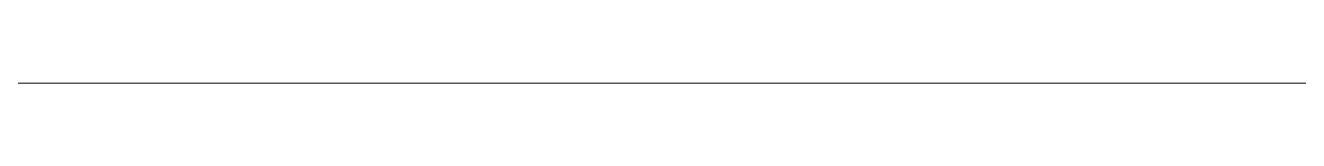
# Model space of a CAD drawing. Header units: metres. Extents: x -18745 to 220762, y -1579758 to -1356048.
# Drawn here: x 170973.86939 to 170973.90436, y -1430369.35549 to -1430369.35549 of the extents above; entities that cross this region are included whole.
import ezdxf

# ---------------------------------------------------------------- set-up
doc = ezdxf.new("R2010")
doc.units = ezdxf.units.M
doc.layers.get('0').update_dxf_attribs({"lineweight": 0})
doc.layers.add('A-100 - Copy$0$Medical Equipment and Furniture', color=8, linetype='Continuous', lineweight=0)
doc.layers.add('A-100 - Copy$0$Medical Equipment and Furniture1', color=8, linetype='Continuous', lineweight=5)

# ---------------------------------------------------------------- blocks, each defined once
blk = doc.blocks.new('A-100 - Copy$0$GF21008-P')
at = {"layer": 'A-100 - Copy$0$Medical Equipment and Furniture1'}
for p, q in [((-0.770878612, 0), (0.790621645, 0)), ((0.721657538, 0), (0.721657538, 0)), ((0.721657538, 0), (0.721657538, 0)), ((0.721657538, 0), (0.721657538, 0)), ((0.721657538, 0), (0.721657538, 0)), ((0.721657538, 0), (0.721657538, 0)), ((0.721657538, 0), (0.721657538, 0)), ((0.721657538, 0), (0.721657538, 0)), ((0.721657538, 0), (0.721657538, 0)), ((0.721657538, 0), (0.721657538, 0)), ((0.721657538, 0), (0.721657538, 0)), ((0.721657538, 0), (0.721657538, 0)), ((0.721657538, 0), (0.721657538, 0)), ((0.721657538, 0), (0.721657538, 0)), ((0.721657538, 0), (0.721657538, 0)), ((0.721657538, 0), (0.721657538, 0)), ((0.721657538, 0), (0.721657538, 0)), ((0.721657538, 0), (0.721657538, 0)), ((0.721657538, 0), (0.721657538, 0)), ((0.721657538, 0), (0.721657538, 0)), ((0.721657538, 0), (0.721657538, 0)), ((0.721657538, 0), (0.721657538, 0)), ((0.721657538, 0), (0.721657538, 0)), ((0.721657538, 0), (0.721657538, 0)), ((0.721657538, 0), (0.721657538, 0)), ((0.721657538, 0), (0.721657538, 0)), ((0.721657538, 0), (0.721657538, 0)), ((0.721657538, 0), (0.721657538, 0)), ((0.721657538, 0), (0.721657538, 0)), ((0.721657538, 0), (0.721657538, 0)), ((0.721657538, 0), (0.721657538, 0)), ((0.721657538, 0), (0.721657538, 0)), ((0.721657538, 0), (0.721657538, 0)), ((0.721657538, 0), (0.721657538, 0)), ((0.721657538, 0), (0.721657538, 0)), ((0.721657538, 0), (0.721657538, 0)), ((0.721657538, 0), (0.721657538, 0)), ((0.721657538, 0), (0.721657538, 0)), ((0.721657538, 0), (0.721657538, 0)), ((0.721657538, 0), (0.721657538, 0)), ((0.721657538, 0), (0.721657538, 0)), ((0.721657538, 0), (0.721657538, 0)), ((0.721657538, 0), (0.721657538, 0)), ((0.721657538, 0), (0.721657538, 0)), ((0.721657538, 0), (0.721657538, 0)), ((0.721657538, 0), (0.721657538, 0)), ((0.721657538, 0), (0.721657538, 0)), ((0.721657538, 0), (0.721657538, 0)), ((0.721657538, 0), (0.721657538, 0)), ((0.721657538, 0), (0.721657538, 0)), ((0.721657538, 0), (0.721657538, 0)), ((0.721657538, 0), (0.721657538, 0)), ((0.721657538, 0), (0.721657538, 0)), ((0.721657538, 0), (0.721657538, 0)), ((0.721657538, 0), (0.721657538, 0)), ((0.721657538, 0), (0.721657538, 0)), ((0.721657538, 0), (0.721657538, 0)), ((0.721657538, 0), (0.721657538, 0)), ((0.721657538, 0), (0.721657538, 0)), ((0.721657538, 0), (0.721657538, 0)), ((0.721657538, 0), (0.721657538, 0)), ((0.721657538, 0), (0.721657538, 0)), ((0.721657538, 0), (0.721657538, 0)), ((0.721657538, 0), (0.721657538, 0)), ((0.721657538, 0), (0.721657538, 0)), ((0.721657538, 0), (0.721657538, 0)), ((0.721657538, 0), (0.721657538, 0)), ((0.721657538, 0), (0.721657538, 0)), ((0.721657538, 0), (0.721657538, 0)), ((0.721657538, 0), (0.721657538, 0)), ((0.721657538, 0), (0.721657538, 0)), ((0.721657538, 0), (0.721657538, 0)), ((0.721657538, 0), (0.721657538, 0)), ((0.721657538, 0), (0.721657538, 0)), ((0.721657538, 0), (0.721657538, 0)), ((0.721657538, 0), (0.721657538, 0)), ((0.721657538, 0), (0.721657538, 0)), ((0.721657538, 0), (0.721657538, 0)), ((0.721657538, 0), (0.721657538, 0)), ((0.721657538, 0), (0.721657538, 0)), ((0.721657538, 0), (0.721657538, 0)), ((0.721657538, 0), (0.721657538, 0)), ((0.721657538, 0), (0.721657538, 0)), ((0.721657538, 0), (0.721657538, 0)), ((0.721657538, 0), (0.721657538, 0)), ((0.721657538, 0), (0.721657538, 0)), ((0.721657538, 0), (0.721657538, 0)), ((0.721657538, 0), (0.721657538, 0)), ((0.721657538, 0), (0.721657538, 0)), ((0.721657538, 0), (0.721657538, 0)), ((0.721657538, 0), (0.721657538, 0)), ((0.721657538, 0), (0.721657538, 0)), ((0.721657538, 0), (0.721657538, 0)), ((0.721657538, 0), (0.721657538, 0)), ((0.721657538, 0), (0.721657538, 0)), ((0.721657538, 0), (0.721657538, 0)), ((0.721657538, 0), (0.721657538, 0)), ((0.721657538, 0), (0.721657538, 0)), ((0.721657538, 0), (0.721657538, 0)), ((0.721657538, 0), (0.721657538, 0)), ((0.721657538, 0), (0.721657538, 0)), ((0.721657538, 0), (0.721657538, 0)), ((0.721657538, 0), (0.721657538, 0)), ((0.721657538, 0), (0.721657538, 0)), ((0.721657538, 0), (0.721657538, 0)), ((0.721657538, 0), (0.721657538, 0)), ((0.721657538, 0), (0.721657538, 0)), ((0.721657538, 0), (0.721657538, 0)), ((0.721657538, 0), (0.721657538, 0)), ((0.721657538, 0), (0.721657538, 0)), ((0.721657538, 0), (0.721657538, 0)), ((0.721657538, 0), (0.721657538, 0)), ((0.721657538, 0), (0.721657538, 0)), ((0.721657538, 0), (0.721657538, 0)), ((0.721657538, 0), (0.721657538, 0)), ((0.721657538, 0), (0.721657538, 0)), ((0.721657538, 0), (0.721657538, 0)), ((0.721657538, 0), (0.721657538, 0)), ((0.721657538, 0), (0.721657538, 0)), ((0.721657538, 0), (0.721657538, 0)), ((0.721657538, 0), (0.721657538, 0)), ((0.721657538, 0), (0.721657538, 0)), ((0.721657538, 0), (0.721657538, 0)), ((0.721657538, 0), (0.721657538, 0)), ((0.721657538, 0), (0.721657538, 0)), ((0.721657538, 0), (0.721657538, 0)), ((0.721657538, 0), (0.721657538, 0)), ((0.721657538, 0), (0.721657538, 0)), ((0.721657538, 0), (0.721657538, 0)), ((0.721657538, 0), (0.721657538, 0)), ((0.721657538, 0), (0.721657538, 0)), ((0.721657538, 0), (0.721657538, 0)), ((0.721657538, 0), (0.721657538, 0)), ((0.721657538, 0), (0.721657538, 0)), ((0.721657538, 0), (0.721657538, 0)), ((0.721657538, 0), (0.721657538, 0)), ((0.721657538, 0), (0.721657538, 0)), ((0.721657538, 0), (0.721657538, 0)), ((0.721657538, 0), (0.721657538, 0)), ((0.721657538, 0), (0.721657538, 0)), ((0.721657538, 0), (0.721657538, 0)), ((0.721657538, 0), (0.721657538, 0)), ((0.721657538, 0), (0.721657538, 0)), ((0.721657538, 0), (0.721657538, 0)), ((0.721657538, 0), (0.721657538, 0)), ((0.721657538, 0), (0.721657538, 0)), ((0.721657538, 0), (0.721657538, 0)), ((0.721657538, 0), (0.721657538, 0)), ((0.721657538, 0), (0.721657538, 0)), ((0.721657538, 0), (0.721657538, 0)), ((0.721657538, 0), (0.721657538, 0)), ((0.721657538, 0), (0.721657538, 0)), ((0.721657538, 0), (0.721657538, 0)), ((0.721657538, 0), (0.721657538, 0)), ((0.721657538, 0), (0.721657538, 0)), ((0.721657538, 0), (0.721657538, 0)), ((0.721657538, 0), (0.721657538, 0)), ((0.721657538, 0), (0.721657538, 0)), ((0.721657538, 0), (0.721657538, 0)), ((0.721657538, 0), (0.721657538, 0)), ((0.721657538, 0), (0.721657538, 0)), ((0.721657538, 0), (0.721657538, 0)), ((0.721657538, 0), (0.721657538, 0)), ((0.721657538, 0), (0.721657538, 0)), ((0.721657538, 0), (0.721657538, 0)), ((0.721657538, 0), (0.721657538, 0)), ((0.721657538, 0), (0.721657538, 0)), ((0.721657538, 0), (0.721657538, 0)), ((0.721657538, 0), (0.721657538, 0)), ((0.721657538, 0), (0.721657538, 0)), ((0.721657538, 0), (0.721657538, 0)), ((0.721657538, 0), (0.721657538, 0)), ((0.721657538, 0), (0.721657538, 0)), ((0.721657538, 0), (0.721657538, 0)), ((0.721657538, 0), (0.721657538, 0)), ((0.721657538, 0), (0.721657538, 0)), ((0.721657538, 0), (0.721657538, 0)), ((0.721657538, 0), (0.721657538, 0)), ((0.721657538, 0), (0.721657538, 0)), ((0.721657538, 0), (0.721657538, 0)), ((0.721657538, 0), (0.721657538, 0)), ((0.721657538, 0), (0.721657538, 0)), ((0.721657538, 0), (0.721657538, 0)), ((0.721657538, 0), (0.721657538, 0)), ((0.721657538, 0), (0.721657538, 0)), ((0.721657538, 0), (0.721657538, 0)), ((0.721657538, 0), (0.721657538, 0)), ((0.721657538, 0), (0.721657538, 0)), ((0.721657538, 0), (0.721657538, 0)), ((0.721657538, 0), (0.721657538, 0)), ((0.721657538, 0), (0.721657538, 0)), ((0.721657538, 0), (0.721657538, 0)), ((0.721657538, 0), (0.721657538, 0)), ((0.721657538, 0), (0.721657538, 0)), ((0.721657538, 0), (0.721657538, 0)), ((0.721657538, 0), (0.721657538, 0)), ((0.721657538, 0), (0.721657538, 0)), ((0.721657538, 0), (0.721657538, 0)), ((0.721657538, 0), (0.721657538, 0)), ((0.721657538, 0), (0.721657538, 0)), ((0.721657538, 0), (0.721657538, 0)), ((0.721657538, 0), (0.721657538, 0)), ((0.721657538, 0), (0.721657538, 0)), ((0.721657538, 0), (0.721657538, 0)), ((0.721657538, 0), (0.721657538, 0)), ((0.721657538, 0), (0.721657538, 0)), ((0.721657538, 0), (0.721657538, 0)), ((0.721657538, 0), (0.721657538, 0)), ((0.721657538, 0), (0.721657538, 0)), ((0.721657538, 0), (0.721657538, 0)), ((0.721657538, 0), (0.721657538, 0)), ((0.721657538, 0), (0.721657538, 0)), ((0.721657538, 0), (0.721657538, 0)), ((0.721657538, 0), (0.721657538, 0)), ((0.721657538, 0), (0.721657538, 0)), ((0.721657538, 0), (0.721657538, 0)), ((0.721657538, 0), (0.721657538, 0)), ((0.721657538, 0), (0.721657538, 0)), ((0.721657538, 0), (0.721657538, 0)), ((0.721657538, 0), (0.721657538, 0)), ((0.721657538, 0), (0.721657538, 0)), ((0.721657538, 0), (0.721657538, 0)), ((0.721657538, 0), (0.721657538, 0)), ((0.721657538, 0), (0.721657538, 0)), ((0.721657538, 0), (0.721657538, 0)), ((0.721657538, 0), (0.721657538, 0)), ((0.721657538, 0), (0.721657538, 0)), ((0.721657538, 0), (0.721657538, 0)), ((0.721657538, 0), (0.721657538, 0)), ((0.721657538, 0), (0.721657538, 0)), ((0.721657538, 0), (0.721657538, 0)), ((0.721657538, 0), (0.721657538, 0)), ((0.721657538, 0), (0.721657538, 0)), ((0.721657538, 0), (0.721657538, 0)), ((0.721657538, 0), (0.721657538, 0)), ((0.721657538, 0), (0.721657538, 0)), ((0.721657538, 0), (0.721657538, 0)), ((0.721657538, 0), (0.721657538, 0)), ((0.721657538, 0), (0.721657538, 0)), ((0.721657538, 0), (0.721657538, 0)), ((0.721657538, 0), (0.721657538, 0)), ((0.721657538, 0), (0.721657538, 0)), ((0.721657538, 0), (0.721657538, 0)), ((0.721657538, 0), (0.721657538, 0)), ((0.721657538, 0), (0.721657538, 0)), ((0.721657538, 0), (0.721657538, 0)), ((0.721657538, 0), (0.721657538, 0)), ((0.721657538, 0), (0.721657538, 0)), ((0.721657538, 0), (0.721657538, 0)), ((0.721657538, 0), (0.721657538, 0)), ((0.721657538, 0), (0.721657538, 0)), ((0.721657538, 0), (0.721657538, 0)), ((0.721657538, 0), (0.721657538, 0)), ((0.721657538, 0), (0.721657538, 0)), ((0.721657538, 0), (0.721657538, 0)), ((0.721657538, 0), (0.721657538, 0)), ((0.721657538, 0), (0.721657538, 0)), ((0.721657538, 0), (0.721657538, 0)), ((0.721657538, 0), (0.721657538, 0)), ((0.721657538, 0), (0.721657538, 0)), ((0.721657538, 0), (0.721657538, 0)), ((0.721657538, 0), (0.721657538, 0)), ((0.721657538, 0), (0.721657538, 0)), ((0.721657538, 0), (0.721657538, 0)), ((0.721657538, 0), (0.721657538, 0)), ((0.721657538, 0), (0.721657538, 0)), ((0.721657538, 0), (0.721657538, 0)), ((0.721657538, 0), (0.721657538, 0)), ((0.721657538, 0), (0.721657538, 0)), ((0.721657538, 0), (0.721657538, 0)), ((0.721657538, 0), (0.721657538, 0)), ((0.721657538, 0), (0.721657538, 0)), ((0.721657538, 0), (0.721657538, 0)), ((0.721657538, 0), (0.721657538, 0)), ((0.721657538, 0), (0.721657538, 0)), ((0.721657538, 0), (0.721657538, 0)), ((0.721657538, 0), (0.721657538, 0)), ((0.721657538, 0), (0.721657538, 0)), ((0.721657538, 0), (0.721657538, 0)), ((0.721657538, 0), (0.721657538, 0)), ((0.721657538, 0), (0.721657538, 0)), ((0.721657538, 0), (0.721657538, 0)), ((0.721657538, 0), (0.721657538, 0)), ((0.721657538, 0), (0.721657538, 0)), ((0.721657538, 0), (0.721657538, 0)), ((0.721657538, 0), (0.721657538, 0)), ((0.721657538, 0), (0.721657538, 0)), ((0.721657538, 0), (0.721657538, 0)), ((0.721657538, 0), (0.721657538, 0)), ((0.721657538, 0), (0.721657538, 0)), ((0.721657538, 0), (0.721657538, 0)), ((0.721657538, 0), (0.721657538, 0)), ((0.721657538, 0), (0.721657538, 0)), ((0.721657538, 0), (0.721657538, 0)), ((0.721657538, 0), (0.721657538, 0)), ((0.721657538, 0), (0.721657538, 0)), ((0.721657538, 0), (0.721657538, 0)), ((0.721657538, 0), (0.721657538, 0)), ((0.721657538, 0), (0.721657538, 0)), ((0.721657538, 0), (0.721657538, 0)), ((0.721657538, 0), (0.721657538, 0)), ((0.721657538, 0), (0.721657538, 0)), ((0.721657538, 0), (0.721657538, 0)), ((0.721657538, 0), (0.721657538, 0)), ((0.721657538, 0), (0.721657538, 0)), ((0.721657538, 0), (0.721657538, 0)), ((0.721657538, 0), (0.721657538, 0)), ((0.721657538, 0), (0.721657538, 0)), ((0.721657538, 0), (0.721657538, 0)), ((0.721657538, 0), (0.721657538, 0)), ((0.721657538, 0), (0.721657538, 0)), ((0.721657538, 0), (0.721657538, 0)), ((0.721657538, 0), (0.721657538, 0)), ((0.721657538, 0), (0.721657538, 0)), ((0.721657538, 0), (0.721657538, 0)), ((0.721657538, 0), (0.721657538, 0)), ((0.721657538, 0), (0.721657538, 0)), ((0.721657538, 0), (0.721657538, 0)), ((0.721657538, 0), (0.721657538, 0)), ((0.721657538, 0), (0.721657538, 0)), ((0.721657538, 0), (0.721657538, 0)), ((0.721657538, 0), (0.721657538, 0)), ((0.721657538, 0), (0.721657538, 0)), ((0.721657538, 0), (0.721657538, 0)), ((0.721657538, 0), (0.721657538, 0)), ((0.721657538, 0), (0.721657538, 0)), ((0.721657538, 0), (0.721657538, 0)), ((0.721657538, 0), (0.721657538, 0)), ((0.721657538, 0), (0.721657538, 0)), ((0.721657538, 0), (0.721657538, 0)), ((0.721657538, 0), (0.721657538, 0)), ((0.721657538, 0), (0.721657538, 0)), ((0.721657538, 0), (0.721657538, 0)), ((0.721657538, 0), (0.721657538, 0)), ((0.721657538, 0), (0.721657538, 0)), ((0.721657538, 0), (0.721657538, 0)), ((0.721657538, 0), (0.721657538, 0)), ((0.721657538, 0), (0.721657538, 0)), ((0.721657538, 0), (0.721657538, 0)), ((0.721657538, 0), (0.721657538, 0)), ((0.721657538, 0), (0.721657538, 0)), ((0.721657538, 0), (0.721657538, 0)), ((0.721657538, 0), (0.721657538, 0)), ((0.721657538, 0), (0.721657538, 0)), ((0.721657538, 0), (0.721657538, 0)), ((0.721657538, 0), (0.721657538, 0)), ((0.721657538, 0), (0.721657538, 0)), ((0.721657538, 0), (0.721657538, 0)), ((0.721657538, 0), (0.721657538, 0)), ((0.721657538, 0), (0.721657538, 0)), ((0.721657538, 0), (0.721657538, 0)), ((0.721657538, 0), (0.721657538, 0)), ((0.721657538, 0), (0.721657538, 0)), ((0.721657538, 0), (0.721657538, 0)), ((0.721657538, 0), (0.721657538, 0)), ((0.721657538, 0), (0.721657538, 0)), ((0.721657538, 0), (0.721657538, 0)), ((0.721657538, 0), (0.721657538, 0)), ((0.721657538, 0), (0.721657538, 0)), ((0.721657538, 0), (0.721657538, 0)), ((0.721657538, 0), (0.721657538, 0)), ((0.721657538, 0), (0.721657538, 0)), ((0.721657538, 0), (0.721657538, 0)), ((0.721657538, 0), (0.721657538, 0)), ((0.721657538, 0), (0.721657538, 0)), ((0.721657538, 0), (0.721657538, 0)), ((0.721657538, 0), (0.721657538, 0)), ((0.721657538, 0), (0.721657538, 0)), ((0.721657538, 0), (0.721657538, 0)), ((0.721657538, 0), (0.721657538, 0)), ((0.721657538, 0), (0.721657538, 0)), ((0.721657538, 0), (0.721657538, 0)), ((0.721657538, 0), (0.721657538, 0)), ((0.721657538, 0), (0.721657538, 0)), ((0.721657538, 0), (0.721657538, 0)), ((0.721657538, 0), (0.721657538, 0)), ((0.721657538, 0), (0.721657538, 0)), ((0.721657538, 0), (0.721657538, 0)), ((0.721657538, 0), (0.721657538, 0)), ((0.721657538, 0), (0.721657538, 0)), ((0.721657538, 0), (0.721657538, 0)), ((0.721657538, 0), (0.721657538, 0)), ((0.721657538, 0), (0.721657538, 0)), ((0.721657538, 0), (0.721657538, 0)), ((0.721657538, 0), (0.721657538, 0)), ((0.721657538, 0), (0.721657538, 0)), ((0.721657538, 0), (0.721657538, 0)), ((0.721657538, 0), (0.721657538, 0)), ((0.721657538, 0), (0.721657538, 0)), ((0.721657538, 0), (0.721657538, 0)), ((0.721657538, 0), (0.721657538, 0)), ((0.721657538, 0), (0.721657538, 0)), ((0.721657538, 0), (0.721657538, 0)), ((0.721657538, 0), (0.721657538, 0)), ((0.721657538, 0), (0.721657538, 0)), ((0.721657538, 0), (0.721657538, 0)), ((0.721657538, 0), (0.721657538, 0)), ((0.721657538, 0), (0.721657538, 0)), ((0.721657538, 0), (0.721657538, 0)), ((0.721657538, 0), (0.721657538, 0)), ((0.721657538, 0), (0.721657538, 0)), ((0.721657538, 0), (0.721657538, 0)), ((0.721657538, 0), (0.721657538, 0)), ((0.721657538, 0), (0.721657538, 0)), ((0.721657538, 0), (0.721657538, 0)), ((0.721657538, 0), (0.721657538, 0)), ((0.721657538, 0), (0.721657538, 0)), ((0.721657538, 0), (0.721657538, 0)), ((0.721657538, 0), (0.721657538, 0)), ((0.721657538, 0), (0.721657538, 0)), ((0.721657538, 0), (0.721657538, 0)), ((0.721657538, 0), (0.721657538, 0)), ((0.721657538, 0), (0.721657538, 0)), ((0.721657538, 0), (0.721657538, 0)), ((0.721657538, 0), (0.721657538, 0)), ((0.721657538, 0), (0.721657538, 0)), ((0.721657538, 0), (0.721657538, 0)), ((0.721657538, 0), (0.721657538, 0)), ((0.721657538, 0), (0.721657538, 0)), ((0.721657538, 0), (0.721657538, 0)), ((0.721657538, 0), (0.721657538, 0)), ((0.721657538, 0), (0.721657538, 0)), ((0.721657538, 0), (0.721657538, 0)), ((0.721657538, 0), (0.721657538, 0)), ((0.721657538, 0), (0.721657538, 0)), ((0.721657538, 0), (0.721657538, 0)), ((0.721657538, 0), (0.721657538, 0)), ((0.721657538, 0), (0.721657538, 0)), ((0.721657538, 0), (0.721657538, 0)), ((0.721657538, 0), (0.721657538, 0)), ((0.721657538, 0), (0.721657538, 0)), ((0.721657538, 0), (0.721657538, 0)), ((0.721657538, 0), (0.721657538, 0)), ((0.721657538, 0), (0.721657538, 0)), ((0.721657538, 0), (0.721657538, 0)), ((0.721657538, 0), (0.721657538, 0)), ((0.721657538, 0), (0.721657538, 0)), ((0.721657538, 0), (0.721657538, 0)), ((0.721657538, 0), (0.721657538, 0)), ((0.721657538, 0), (0.721657538, 0)), ((0.721657538, 0), (0.721657538, 0)), ((0.721657538, 0), (0.721657538, 0)), ((0.721657538, 0), (0.721657538, 0)), ((0.721657538, 0), (0.721657538, 0)), ((0.721657538, 0), (0.721657538, 0)), ((0.721657538, 0), (0.721657538, 0)), ((0.721657538, 0), (0.721657538, 0)), ((0.721657538, 0), (0.721657538, 0)), ((0.721657538, 0), (0.721657538, 0)), ((0.721657538, 0), (0.721657538, 0)), ((0.721657538, 0), (0.721657538, 0)), ((0.721657538, 0), (0.721657538, 0)), ((0.721657538, 0), (0.721657538, 0)), ((0.721657538, 0), (0.721657538, 0)), ((0.721657538, 0), (0.721657538, 0)), ((0.721657538, 0), (0.721657538, 0)), ((0.721657538, 0), (0.721657538, 0)), ((0.721657538, 0), (0.721657538, 0)), ((0.721657538, 0), (0.721657538, 0)), ((0.721657538, 0), (0.721657538, 0)), ((0.721657538, 0), (0.721657538, 0)), ((0.721657538, 0), (0.721657538, 0)), ((0.721657538, 0), (0.721657538, 0)), ((0.721657538, 0), (0.721657538, 0)), ((0.721657538, 0), (0.721657538, 0)), ((0.721657538, 0), (0.721657538, 0)), ((0.721657538, 0), (0.721657538, 0)), ((0.721657538, 0), (0.721657538, 0)), ((0.721657538, 0), (0.721657538, 0)), ((0.721657538, 0), (0.721657538, 0)), ((0.721657538, 0), (0.721657538, 0)), ((0.721657538, 0), (0.721657538, 0)), ((0.721657538, 0), (0.721657538, 0)), ((0.721657538, 0), (0.721657538, 0)), ((0.721657538, 0), (0.721657538, 0)), ((0.721657538, 0), (0.721657538, 0)), ((0.721657538, 0), (0.721657538, 0)), ((0.721657538, 0), (0.721657538, 0)), ((0.721657538, 0), (0.721657538, 0)), ((0.721657538, 0), (0.721657538, 0)), ((0.721657538, 0), (0.721657538, 0)), ((0.721657538, 0), (0.721657538, 0)), ((0.721657538, 0), (0.721657538, 0)), ((0.721657538, 0), (0.721657538, 0)), ((0.721657538, 0), (0.721657538, 0)), ((0.721657538, 0), (0.721657538, 0)), ((0.721657538, 0), (0.721657538, 0)), ((0.721657538, 0), (0.721657538, 0)), ((0.721657538, 0), (0.721657538, 0)), ((0.721657538, 0), (0.721657538, 0)), ((0.721657538, 0), (0.721657538, 0)), ((0.721657538, 0), (0.721657538, 0)), ((0.721657538, 0), (0.721657538, 0)), ((0.721657538, 0), (0.721657538, 0)), ((0.721657538, 0), (0.721657538, 0)), ((0.721657538, 0), (0.721657538, 0)), ((0.721657538, 0), (0.721657538, 0)), ((0.721657538, 0), (0.721657538, 0)), ((0.721657538, 0), (0.721657538, 0)), ((0.721657538, 0), (0.721657538, 0)), ((0.721657538, 0), (0.721657538, 0)), ((0.721657538, 0), (0.721657538, 0)), ((0.721657538, 0), (0.721657538, 0)), ((0.721657538, 0), (0.721657538, 0)), ((0.721657538, 0), (0.721657538, 0)), ((0.721657538, 0), (0.721657538, 0)), ((0.721657538, 0), (0.721657538, 0)), ((0.721657538, 0), (0.721657538, 0)), ((0.721657538, 0), (0.721657538, 0)), ((0.721657538, 0), (0.721657538, 0)), ((0.721657538, 0), (0.721657538, 0)), ((0.721657538, 0), (0.721657538, 0)), ((0.721657538, 0), (0.721657538, 0)), ((0.721657538, 0), (0.721657538, 0)), ((0.721657538, 0), (0.721657538, 0)), ((0.721657538, 0), (0.721657538, 0)), ((0.721657538, 0), (0.721657538, 0)), ((0.721657538, 0), (0.721657538, 0)), ((0.721657538, 0), (0.721657538, 0)), ((0.721657538, 0), (0.721657538, 0)), ((0.721657538, 0), (0.721657538, 0)), ((0.721657538, 0), (0.721657538, 0)), ((0.721657538, 0), (0.721657538, 0)), ((0.721657538, 0), (0.721657538, 0)), ((0.721657538, 0), (0.721657538, 0)), ((0.721657538, 0), (0.721657538, 0)), ((0.721657538, 0), (0.721657538, 0)), ((0.721657538, 0), (0.721657538, 0)), ((0.721657538, 0), (0.721657538, 0)), ((0.721657538, 0), (0.721657538, 0)), ((0.721657538, 0), (0.721657538, 0)), ((0.721657538, 0), (0.721657538, 0)), ((0.721657538, 0), (0.721657538, 0)), ((0.721657538, 0), (0.721657538, 0)), ((0.721657538, 0), (0.721657538, 0)), ((0.721657538, 0), (0.721657538, 0)), ((0.721657538, 0), (0.721657538, 0)), ((0.721657538, 0), (0.721657538, 0)), ((0.721657538, 0), (0.721657538, 0)), ((0.721657538, 0), (0.721657538, 0)), ((0.721657538, 0), (0.721657538, 0)), ((0.721657538, 0), (0.721657538, 0)), ((0.721657538, 0), (0.721657538, 0)), ((0.721657538, 0), (0.721657538, 0)), ((0.721657538, 0), (0.721657538, 0)), ((0.721657538, 0), (0.721657538, 0)), ((0.721657538, 0), (0.721657538, 0)), ((0.721657538, 0), (0.721657538, 0)), ((0.721657538, 0), (0.721657538, 0)), ((0.721657538, 0), (0.721657538, 0)), ((0.721657538, 0), (0.721657538, 0)), ((0.721657538, 0), (0.721657538, 0)), ((0.721657538, 0), (0.721657538, 0)), ((0.721657538, 0), (0.721657538, 0)), ((0.721657538, 0), (0.721657538, 0)), ((0.721657538, 0), (0.721657538, 0)), ((0.721657538, 0), (0.721657538, 0)), ((0.721657538, 0), (0.721657538, 0)), ((0.721657538, 0), (0.721657538, 0)), ((0.721657538, 0), (0.721657538, 0)), ((0.721657538, 0), (0.721657538, 0)), ((0.721657538, 0), (0.721657538, 0)), ((0.721657538, 0), (0.721657538, 0)), ((0.721657538, 0), (0.721657538, 0)), ((0.721657538, 0), (0.721657538, 0)), ((0.721657538, 0), (0.721657538, 0)), ((0.721657538, 0), (0.721657538, 0)), ((0.721657538, 0), (0.721657538, 0)), ((0.721657538, 0), (0.721657538, 0)), ((0.721657538, 0), (0.721657538, 0)), ((0.721657538, 0), (0.721657538, 0)), ((0.721657538, 0), (0.721657538, 0)), ((0.721657538, 0), (0.721657538, 0)), ((0.721657538, 0), (0.721657538, 0)), ((0.721657538, 0), (0.721657538, 0)), ((0.721657538, 0), (0.721657538, 0)), ((0.721657538, 0), (0.721657538, 0)), ((0.721657538, 0), (0.721657538, 0)), ((0.721657538, 0), (0.721657538, 0)), ((0.721657538, 0), (0.721657538, 0)), ((0.721657538, 0), (0.721657538, 0)), ((0.721657538, 0), (0.721657538, 0)), ((0.721657538, 0), (0.721657538, 0)), ((0.721657538, 0), (0.721657538, 0)), ((0.721657538, 0), (0.721657538, 0)), ((0.721657538, 0), (0.721657538, 0)), ((0.721657538, 0), (0.721657538, 0)), ((0.721657538, 0), (0.721657538, 0)), ((0.721657538, 0), (0.721657538, 0)), ((0.721657538, 0), (0.721657538, 0)), ((0.721657538, 0), (0.721657538, 0)), ((0.721657538, 0), (0.721657538, 0)), ((0.721657538, 0), (0.721657538, 0)), ((0.721657538, 0), (0.721657538, 0)), ((0.721657538, 0), (0.721657538, 0)), ((0.721657538, 0), (0.721657538, 0)), ((0.721657538, 0), (0.721657538, 0)), ((0.721657538, 0), (0.721657538, 0)), ((0.721657538, 0), (0.721657538, 0)), ((0.721657538, 0), (0.721657538, 0)), ((0.721657538, 0), (0.721657538, 0)), ((0.721657538, 0), (0.721657538, 0)), ((0.721657538, 0), (0.721657538, 0)), ((0.721657538, 0), (0.721657538, 0)), ((0.721657538, 0), (0.721657538, 0)), ((0.721657538, 0), (0.721657538, 0)), ((0.721657538, 0), (0.721657538, 0)), ((0.721657538, 0), (0.721657538, 0)), ((0.721657538, 0), (0.721657538, 0)), ((0.721657538, 0), (0.721657538, 0)), ((0.721657538, 0), (0.721657538, 0)), ((0.721657538, 0), (0.721657538, 0)), ((0.721657538, 0), (0.721657538, 0)), ((0.721657538, 0), (0.721657538, 0)), ((0.721657538, 0), (0.721657538, 0)), ((0.721657538, 0), (0.721657538, 0)), ((0.721657538, 0), (0.721657538, 0)), ((0.721657538, 0), (0.721657538, 0)), ((0.721657538, 0), (0.721657538, 0)), ((0.721657538, 0), (0.721657538, 0)), ((0.721657538, 0), (0.721657538, 0)), ((0.721657538, 0), (0.721657538, 0)), ((0.721657538, 0), (0.721657538, 0)), ((0.721657538, 0), (0.721657538, 0)), ((0.721657538, 0), (0.721657538, 0)), ((0.721657538, 0), (0.721657538, 0)), ((0.721657538, 0), (0.721657538, 0)), ((0.721657538, 0), (0.721657538, 0)), ((0.721657538, 0), (0.721657538, 0)), ((0.721657538, 0), (0.721657538, 0)), ((0.721657538, 0), (0.721657538, 0)), ((0.721657538, 0), (0.721657538, 0)), ((0.721657538, 0), (0.721657538, 0)), ((0.721657538, 0), (0.721657538, 0)), ((0.721657538, 0), (0.721657538, 0)), ((0.721657538, 0), (0.721657538, 0)), ((0.721657538, 0), (0.721657538, 0)), ((0.721657538, 0), (0.721657538, 0)), ((0.721657538, 0), (0.721657538, 0)), ((0.721657538, 0), (0.721657538, 0)), ((0.721657538, 0), (0.721657538, 0)), ((0.721657538, 0), (0.721657538, 0)), ((0.721657538, 0), (0.721657538, 0)), ((0.721657538, 0), (0.721657538, 0)), ((0.721657538, 0), (0.721657538, 0)), ((0.721657538, 0), (0.721657538, 0)), ((0.721657538, 0), (0.721657538, 0)), ((0.721657538, 0), (0.721657538, 0)), ((0.721657538, 0), (0.721657538, 0)), ((0.721657538, 0), (0.721657538, 0)), ((0.721657538, 0), (0.721657538, 0)), ((0.721657538, 0), (0.721657538, 0)), ((0.721657538, 0), (0.721657538, 0)), ((0.721657538, 0), (0.721657538, 0)), ((0.721657538, 0), (0.721657538, 0)), ((0.721657538, 0), (0.721657538, 0)), ((0.721657538, 0), (0.721657538, 0)), ((0.721657538, 0), (0.721657538, 0)), ((0.721657538, 0), (0.721657538, 0)), ((0.721657538, 0), (0.721657538, 0)), ((0.721657538, 0), (0.721657538, 0)), ((0.721657538, 0), (0.721657538, 0)), ((0.721657538, 0), (0.721657538, 0)), ((0.721657538, 0), (0.721657538, 0)), ((0.721657538, 0), (0.721657538, 0)), ((0.721657538, 0), (0.721657538, 0)), ((0.721657538, 0), (0.721657538, 0)), ((0.721657538, 0), (0.721657538, 0)), ((0.721657538, 0), (0.721657538, 0)), ((0.721657538, 0), (0.721657538, 0)), ((0.721657538, 0), (0.721657538, 0)), ((0.721657538, 0), (0.721657538, 0)), ((0.721657538, 0), (0.721657538, 0)), ((0.721657538, 0), (0.721657538, 0)), ((0.721657538, 0), (0.721657538, 0)), ((0.721657538, 0), (0.721657538, 0)), ((0.721657538, 0), (0.721657538, 0)), ((0.721657538, 0), (0.721657538, 0)), ((0.721657538, 0), (0.721657538, 0)), ((0.721657538, 0), (0.721657538, 0)), ((0.721657538, 0), (0.721657538, 0)), ((0.721657538, 0), (0.721657538, 0)), ((0.721657538, 0), (0.721657538, 0)), ((0.721657538, 0), (0.721657538, 0)), ((0.721657538, 0), (0.721657538, 0)), ((0.721657538, 0), (0.721657538, 0)), ((0.721657538, 0), (0.721657538, 0)), ((0.721657538, 0), (0.721657538, 0)), ((0.721657538, 0), (0.721657538, 0)), ((0.721657538, 0), (0.721657538, 0)), ((0.721657538, 0), (0.721657538, 0)), ((0.721657538, 0), (0.721657538, 0)), ((0.721657538, 0), (0.721657538, 0)), ((0.721657538, 0), (0.721657538, 0)), ((0.721657538, 0), (0.721657538, 0)), ((0.721657538, 0), (0.721657538, 0)), ((0.721657538, 0), (0.721657538, 0)), ((0.721657538, 0), (0.721657538, 0)), ((0.721657538, 0), (0.721657538, 0)), ((0.721657538, 0), (0.721657538, 0)), ((0.721657538, 0), (0.721657538, 0)), ((0.721657538, 0), (0.721657538, 0)), ((0.721657538, 0), (0.721657538, 0)), ((0.721657538, 0), (0.721657538, 0)), ((0.721657538, 0), (0.721657538, 0)), ((0.721657538, 0), (0.721657538, 0)), ((0.721657538, 0), (0.721657538, 0)), ((0.721657538, 0), (0.721657538, 0)), ((0.721657538, 0), (0.721657538, 0)), ((0.721657538, 0), (0.721657538, 0)), ((0.721657538, 0), (0.721657538, 0)), ((0.721657538, 0), (0.721657538, 0)), ((0.721657538, 0), (0.721657538, 0)), ((0.721657538, 0), (0.721657538, 0)), ((0.721657538, 0), (0.721657538, 0)), ((0.721657538, 0), (0.721657538, 0)), ((0.721657538, 0), (0.721657538, 0)), ((0.721657538, 0), (0.721657538, 0)), ((0.721657538, 0), (0.721657538, 0)), ((0.721657538, 0), (0.721657538, 0)), ((0.721657538, 0), (0.721657538, 0)), ((0.721657538, 0), (0.721657538, 0)), ((0.721657538, 0), (0.721657538, 0)), ((0.721657538, 0), (0.721657538, 0)), ((0.721657538, 0), (0.721657538, 0)), ((0.721657538, 0), (0.721657538, 0)), ((0.721657538, 0), (0.721657538, 0)), ((0.721657538, 0), (0.721657538, 0)), ((0.721657538, 0), (0.721657538, 0)), ((0.721657538, 0), (0.721657538, 0)), ((0.721657538, 0), (0.721657538, 0)), ((0.721657538, 0), (0.721657538, 0)), ((0.721657538, 0), (0.721657538, 0)), ((0.721657538, 0), (0.721657538, 0)), ((0.721657538, 0), (0.721657538, 0)), ((0.721657538, 0), (0.721657538, 0)), ((0.721657538, 0), (0.721657538, 0)), ((0.721657538, 0), (0.721657538, 0)), ((0.721657538, 0), (0.721657538, 0)), ((0.721657538, 0), (0.721657538, 0)), ((0.721657538, 0), (0.721657538, 0)), ((0.721657538, 0), (0.721657538, 0)), ((0.721657538, 0), (0.721657538, 0)), ((0.721657538, 0), (0.721657538, 0)), ((0.721657538, 0), (0.721657538, 0)), ((0.721657538, 0), (0.721657538, 0)), ((0.721657538, 0), (0.721657538, 0)), ((0.721657538, 0), (0.721657538, 0)), ((0.721657538, 0), (0.721657538, 0)), ((0.721657538, 0), (0.721657538, 0)), ((0.721657538, 0), (0.721657538, 0)), ((0.721657538, 0), (0.721657538, 0)), ((0.721657538, 0), (0.721657538, 0)), ((0.721657538, 0), (0.721657538, 0)), ((0.721657538, 0), (0.721657538, 0)), ((0.721657538, 0), (0.721657538, 0)), ((0.721657538, 0), (0.721657538, 0)), ((0.721657538, 0), (0.721657538, 0)), ((0.721657538, 0), (0.721657538, 0)), ((0.721657538, 0), (0.721657538, 0)), ((0.721657538, 0), (0.721657538, 0)), ((0.721657538, 0), (0.721657538, 0)), ((0.721657538, 0), (0.721657538, 0)), ((0.721657538, 0), (0.721657538, 0)), ((0.721657538, 0), (0.721657538, 0)), ((0.721657538, 0), (0.721657538, 0)), ((0.721657538, 0), (0.721657538, 0)), ((0.721657538, 0), (0.721657538, 0)), ((0.721657538, 0), (0.721657538, 0)), ((0.721657538, 0), (0.721657538, 0)), ((0.721657538, 0), (0.721657538, 0)), ((0.721657538, 0), (0.721657538, 0)), ((0.721657538, 0), (0.721657538, 0)), ((0.721657538, 0), (0.721657538, 0)), ((0.721657538, 0), (0.721657538, 0)), ((0.721657538, 0), (0.721657538, 0)), ((0.721657538, 0), (0.721657538, 0)), ((0.721657538, 0), (0.721657538, 0)), ((0.721657538, 0), (0.721657538, 0)), ((0.721657538, 0), (0.721657538, 0)), ((0.721657538, 0), (0.721657538, 0)), ((0.721657538, 0), (0.721657538, 0)), ((0.721657538, 0), (0.721657538, 0)), ((0.721657538, 0), (0.721657538, 0)), ((0.721657538, 0), (0.721657538, 0)), ((0.721657538, 0), (0.721657538, 0)), ((0.721657538, 0), (0.721657538, 0)), ((0.721657538, 0), (0.721657538, 0)), ((0.721657538, 0), (0.721657538, 0)), ((0.721657538, 0), (0.721657538, 0)), ((0.721657538, 0), (0.721657538, 0)), ((0.721657538, 0), (0.721657538, 0)), ((0.721657538, 0), (0.721657538, 0)), ((0.721657538, 0), (0.721657538, 0)), ((0.721657538, 0), (0.721657538, 0)), ((0.721657538, 0), (0.721657538, 0)), ((0.721657538, 0), (0.721657538, 0)), ((0.721657538, 0), (0.721657538, 0)), ((0.721657538, 0), (0.721657538, 0)), ((0.721657538, 0), (0.721657538, 0)), ((0.721657538, 0), (0.721657538, 0)), ((0.721657538, 0), (0.721657538, 0)), ((0.721657538, 0), (0.721657538, 0)), ((0.721657538, 0), (0.721657538, 0)), ((0.721657538, 0), (0.721657538, 0)), ((0.721657538, 0), (0.721657538, 0)), ((0.721657538, 0), (0.721657538, 0)), ((0.721657538, 0), (0.721657538, 0)), ((0.721657538, 0), (0.721657538, 0)), ((0.721657538, 0), (0.721657538, 0)), ((0.721657538, 0), (0.721657538, 0)), ((0.721657538, 0), (0.721657538, 0)), ((0.721657538, 0), (0.721657538, 0)), ((0.721657538, 0), (0.721657538, 0)), ((0.721657538, 0), (0.721657538, 0)), ((0.721657538, 0), (0.721657538, 0)), ((0.721657538, 0), (0.721657538, 0)), ((0.721657538, 0), (0.721657538, 0)), ((0.721657538, 0), (0.721657538, 0)), ((0.721657538, 0), (0.721657538, 0)), ((0.721657538, 0), (0.721657538, 0)), ((0.721657538, 0), (0.721657538, 0)), ((0.721657538, 0), (0.721657538, 0)), ((0.721657538, 0), (0.721657538, 0)), ((0.721657538, 0), (0.721657538, 0)), ((0.721657538, 0), (0.721657538, 0)), ((0.721657538, 0), (0.721657538, 0)), ((0.721657538, 0), (0.721657538, 0)), ((0.721657538, 0), (0.721657538, 0)), ((0.721657538, 0), (0.721657538, 0)), ((0.721657538, 0), (0.721657538, 0)), ((0.721657538, 0), (0.721657538, 0)), ((0.721657538, 0), (0.721657538, 0)), ((0.721657538, 0), (0.721657538, 0)), ((0.721657538, 0), (0.721657538, 0)), ((0.721657538, 0), (0.721657538, 0)), ((0.721657538, 0), (0.721657538, 0)), ((0.721657538, 0), (0.721657538, 0)), ((0.721657538, 0), (0.721657538, 0)), ((0.721657538, 0), (0.721657538, 0)), ((0.721657538, 0), (0.721657538, 0)), ((0.721657538, 0), (0.721657538, 0)), ((0.721657538, 0), (0.721657538, 0)), ((0.721657538, 0), (0.721657538, 0)), ((0.721657538, 0), (0.721657538, 0)), ((0.721657538, 0), (0.721657538, 0)), ((0.721657538, 0), (0.721657538, 0)), ((0.721657538, 0), (0.721657538, 0)), ((0.721657538, 0), (0.721657538, 0)), ((0.721657538, 0), (0.721657538, 0)), ((0.721657538, 0), (0.721657538, 0)), ((0.721657538, 0), (0.721657538, 0)), ((0.721657538, 0), (0.721657538, 0)), ((0.721657538, 0), (0.721657538, 0)), ((0.721657538, 0), (0.721657538, 0)), ((0.721657538, 0), (0.721657538, 0)), ((0.721657538, 0), (0.721657538, 0)), ((0.721657538, 0), (0.721657538, 0)), ((0.721657538, 0), (0.721657538, 0)), ((0.721657538, 0), (0.721657538, 0)), ((0.721657538, 0), (0.721657538, 0)), ((0.721657538, 0), (0.721657538, 0)), ((0.721657538, 0), (0.721657538, 0)), ((0.721657538, 0), (0.721657538, 0)), ((0.721657538, 0), (0.721657538, 0)), ((0.721657538, 0), (0.721657538, 0)), ((0.721657538, 0), (0.721657538, 0)), ((0.721657538, 0), (0.721657538, 0)), ((0.721657538, 0), (0.721657538, 0)), ((0.721657538, 0), (0.721657538, 0)), ((0.721657538, 0), (0.721657538, 0)), ((0.721657538, 0), (0.721657538, 0)), ((0.721657538, 0), (0.721657538, 0)), ((0.721657538, 0), (0.721657538, 0)), ((0.721657538, 0), (0.721657538, 0)), ((0.721657538, 0), (0.721657538, 0)), ((0.721657538, 0), (0.721657538, 0)), ((0.721657538, 0), (0.721657538, 0)), ((0.721657538, 0), (0.721657538, 0)), ((0.721657538, 0), (0.721657538, 0)), ((0.721657538, 0), (0.721657538, 0)), ((0.721657538, 0), (0.721657538, 0)), ((0.721657538, 0), (0.721657538, 0)), ((0.721657538, 0), (0.721657538, 0)), ((0.721657538, 0), (0.721657538, 0)), ((0.721657538, 0), (0.721657538, 0)), ((0.721657538, 0), (0.721657538, 0)), ((0.721657538, 0), (0.721657538, 0)), ((0.721657538, 0), (0.721657538, 0)), ((0.721657538, 0), (0.721657538, 0)), ((0.721657538, 0), (0.721657538, 0)), ((0.721657538, 0), (0.721657538, 0)), ((0.721657538, 0), (0.721657538, 0)), ((0.721657538, 0), (0.721657538, 0)), ((0.721657538, 0), (0.721657538, 0)), ((0.721657538, 0), (0.721657538, 0)), ((0.721657538, 0), (0.721657538, 0)), ((0.721657538, 0), (0.721657538, 0)), ((0.721657538, 0), (0.721657538, 0)), ((0.721657538, 0), (0.721657538, 0)), ((0.721657538, 0), (0.721657538, 0)), ((0.721657538, 0), (0.721657538, 0)), ((0.721657538, 0), (0.721657538, 0)), ((0.721657538, 0), (0.721657538, 0)), ((0.721657538, 0), (0.721657538, 0)), ((0.721657538, 0), (0.721657538, 0)), ((0.721657538, 0), (0.721657538, 0)), ((0.721657538, 0), (0.721657538, 0)), ((0.721657538, 0), (0.721657538, 0)), ((0.721657538, 0), (0.721657538, 0)), ((0.721657538, 0), (0.721657538, 0)), ((0.721657538, 0), (0.721657538, 0)), ((0.721657538, 0), (0.721657538, 0)), ((0.721657538, 0), (0.721657538, 0)), ((0.721657538, 0), (0.721657538, 0)), ((0.721657538, 0), (0.721657538, 0)), ((0.721657538, 0), (0.721657538, 0)), ((0.721657538, 0), (0.721657538, 0)), ((0.721657538, 0), (0.721657538, 0)), ((0.721657538, 0), (0.721657538, 0)), ((0.721657538, 0), (0.721657538, 0)), ((0.721657538, 0), (0.721657538, 0)), ((0.721657538, 0), (0.721657538, 0)), ((0.721657538, 0), (0.721657538, 0)), ((0.721657538, 0), (0.721657538, 0)), ((0.721657538, 0), (0.721657538, 0)), ((0.721657538, 0), (0.721657538, 0)), ((0.721657538, 0), (0.721657538, 0)), ((0.721657538, 0), (0.721657538, 0)), ((0.721657538, 0), (0.721657538, 0)), ((0.721657538, 0), (0.721657538, 0)), ((0.721657538, 0), (0.721657538, 0)), ((0.721657538, 0), (0.721657538, 0)), ((0.721657538, 0), (0.721657538, 0)), ((0.721657538, 0), (0.721657538, 0)), ((0.721657538, 0), (0.721657538, 0)), ((0.721657538, 0), (0.721657538, 0)), ((0.721657538, 0), (0.721657538, 0)), ((0.721657538, 0), (0.721657538, 0)), ((0.721657538, 0), (0.721657538, 0)), ((0.721657538, 0), (0.721657538, 0)), ((0.721657538, 0), (0.721657538, 0)), ((0.721657538, 0), (0.721657538, 0)), ((0.721657538, 0), (0.721657538, 0)), ((0.721657538, 0), (0.721657538, 0)), ((0.721657538, 0), (0.721657538, 0)), ((0.721657538, 0), (0.721657538, 0)), ((0.721657538, 0), (0.721657538, 0)), ((0.721657538, 0), (0.721657538, 0)), ((0.721657538, 0), (0.721657538, 0)), ((0.721657538, 0), (0.721657538, 0)), ((0.721657538, 0), (0.721657538, 0)), ((0.721657538, 0), (0.721657538, 0)), ((0.721657538, 0), (0.721657538, 0)), ((0.721657538, 0), (0.721657538, 0)), ((0.721657538, 0), (0.721657538, 0)), ((0.721657538, 0), (0.721657538, 0)), ((0.721657538, 0), (0.721657538, 0)), ((0.721657538, 0), (0.721657538, 0)), ((0.721657538, 0), (0.721657538, 0)), ((0.721657538, 0), (0.721657538, 0)), ((0.721657538, 0), (0.721657538, 0)), ((0.721657538, 0), (0.721657538, 0)), ((0.721657538, 0), (0.721657538, 0)), ((0.721657538, 0), (0.721657538, 0)), ((0.721657538, 0), (0.721657538, 0)), ((0.721657538, 0), (0.721657538, 0)), ((0.721657538, 0), (0.721657538, 0)), ((0.721657538, 0), (0.721657538, 0)), ((0.721657538, 0), (0.721657538, 0)), ((0.721657538, 0), (0.721657538, 0)), ((0.721657538, 0), (0.721657538, 0)), ((0.721657538, 0), (0.721657538, 0)), ((0.721657538, 0), (0.721657538, 0)), ((0.721657538, 0), (0.721657538, 0)), ((0.721657538, 0), (0.721657538, 0)), ((0.721657538, 0), (0.721657538, 0)), ((0.721657538, 0), (0.721657538, 0)), ((0.721657538, 0), (0.721657538, 0)), ((0.721657538, 0), (0.721657538, 0)), ((0.721657538, 0), (0.721657538, 0)), ((0.721657538, 0), (0.721657538, 0)), ((0.721657538, 0), (0.721657538, 0)), ((0.721657538, 0), (0.721657538, 0)), ((0.721657538, 0), (0.721657538, 0)), ((0.721657538, 0), (0.721657538, 0)), ((0.721657538, 0), (0.721657538, 0)), ((0.721657538, 0), (0.721657538, 0)), ((0.721657538, 0), (0.721657538, 0)), ((0.721657538, 0), (0.721657538, 0)), ((0.721657538, 0), (0.721657538, 0)), ((0.721657538, 0), (0.721657538, 0)), ((0.721657538, 0), (0.721657538, 0)), ((0.721657538, 0), (0.721657538, 0)), ((0.721657538, 0), (0.721657538, 0)), ((0.721657538, 0), (0.721657538, 0)), ((0.721657538, 0), (0.721657538, 0)), ((0.721657538, 0), (0.721657538, 0)), ((0.721657538, 0), (0.721657538, 0)), ((0.721657538, 0), (0.721657538, 0)), ((0.721657538, 0), (0.721657538, 0)), ((0.721657538, 0), (0.721657538, 0)), ((0.721657538, 0), (0.721657538, 0)), ((0.721657538, 0), (0.721657538, 0)), ((0.721657538, 0), (0.721657538, 0)), ((0.721657538, 0), (0.721657538, 0)), ((0.721657538, 0), (0.721657538, 0)), ((0.721657538, 0), (0.721657538, 0)), ((0.721657538, 0), (0.721657538, 0)), ((0.721657538, 0), (0.721657538, 0)), ((0.721657538, 0), (0.721657538, 0)), ((0.721657538, 0), (0.721657538, 0)), ((0.721657538, 0), (0.721657538, 0)), ((0.721657538, 0), (0.721657538, 0)), ((0.721657538, 0), (0.721657538, 0)), ((0.721657538, 0), (0.721657538, 0)), ((0.721657538, 0), (0.721657538, 0)), ((0.721657538, 0), (0.721657538, 0)), ((0.721657538, 0), (0.721657538, 0)), ((0.721657538, 0), (0.721657538, 0)), ((0.721657538, 0), (0.721657538, 0)), ((0.721657538, 0), (0.721657538, 0)), ((0.721657538, 0), (0.721657538, 0)), ((0.721657538, 0), (0.721657538, 0)), ((0.721657538, 0), (0.721657538, 0)), ((0.721657538, 0), (0.721657538, 0)), ((0.721657538, 0), (0.721657538, 0)), ((0.721657538, 0), (0.721657538, 0)), ((0.721657538, 0), (0.721657538, 0)), ((0.721657538, 0), (0.721657538, 0)), ((0.721657538, 0), (0.721657538, 0)), ((0.721657538, 0), (0.721657538, 0)), ((0.721657538, 0), (0.721657538, 0)), ((0.721657538, 0), (0.721657538, 0)), ((0.721657538, 0), (0.721657538, 0)), ((0.721657538, 0), (0.721657538, 0)), ((0.721657538, 0), (0.721657538, 0)), ((0.721657538, 0), (0.721657538, 0)), ((0.721657538, 0), (0.721657538, 0)), ((0.721657538, 0), (0.721657538, 0)), ((0.721657538, 0), (0.721657538, 0)), ((0.721657538, 0), (0.721657538, 0)), ((0.721657538, 0), (0.721657538, 0)), ((0.721657538, 0), (0.721657538, 0)), ((0.721657538, 0), (0.721657538, 0)), ((0.721657538, 0), (0.721657538, 0)), ((0.721657538, 0), (0.721657538, 0)), ((0.721657538, 0), (0.721657538, 0)), ((0.721657538, 0), (0.721657538, 0)), ((0.721657538, 0), (0.721657538, 0)), ((0.721657538, 0), (0.721657538, 0)), ((0.721657538, 0), (0.721657538, 0)), ((0.721657538, 0), (0.721657538, 0)), ((0.721657538, 0), (0.721657538, 0)), ((0.721657538, 0), (0.721657538, 0)), ((0.721657538, 0), (0.721657538, 0)), ((0.721657538, 0), (0.721657538, 0)), ((0.721657538, 0), (0.721657538, 0)), ((0.721657538, 0), (0.721657538, 0)), ((0.721657538, 0), (0.721657538, 0)), ((0.721657538, 0), (0.721657538, 0)), ((0.721657538, 0), (0.721657538, 0)), ((0.721657538, 0), (0.721657538, 0)), ((0.721657538, 0), (0.721657538, 0)), ((0.721657538, 0), (0.721657538, 0)), ((0.721657538, 0), (0.721657538, 0)), ((0.721657538, 0), (0.721657538, 0)), ((0.721657538, 0), (0.721657538, 0)), ((0.721657538, 0), (0.721657538, 0)), ((0.721657538, 0), (0.721657538, 0)), ((0.721657538, 0), (0.721657538, 0)), ((0.721657538, 0), (0.721657538, 0)), ((0.721657538, 0), (0.721657538, 0)), ((0.721657538, 0), (0.721657538, 0)), ((0.721657538, 0), (0.721657538, 0)), ((0.721657538, 0), (0.721657538, 0)), ((0.721657538, 0), (0.721657538, 0)), ((0.721657538, 0), (0.721657538, 0)), ((0.721657538, 0), (0.721657538, 0)), ((0.721657538, 0), (0.721657538, 0)), ((0.721657538, 0), (0.721657538, 0)), ((0.721657538, 0), (0.721657538, 0)), ((0.721657538, 0), (0.721657538, 0)), ((0.721657538, 0), (0.721657538, 0)), ((0.721657538, 0), (0.721657538, 0)), ((0.721657538, 0), (0.721657538, 0)), ((0.721657538, 0), (0.721657538, 0)), ((0.721657538, 0), (0.721657538, 0)), ((0.721657538, 0), (0.721657538, 0)), ((0.721657538, 0), (0.721657538, 0)), ((0.721657538, 0), (0.721657538, 0)), ((0.721657538, 0), (0.721657538, 0)), ((0.721657538, 0), (0.721657538, 0)), ((0.721657538, 0), (0.721657538, 0)), ((0.721657538, 0), (0.721657538, 0)), ((0.721657538, 0), (0.721657538, 0)), ((0.721657538, 0), (0.721657538, 0)), ((0.721657538, 0), (0.721657538, 0)), ((0.721657538, 0), (0.721657538, 0)), ((0.721657538, 0), (0.721657538, 0)), ((0.721657538, 0), (0.721657538, 0)), ((0.721657538, 0), (0.721657538, 0)), ((0.721657538, 0), (0.721657538, 0)), ((0.721657538, 0), (0.721657538, 0)), ((0.721657538, 0), (0.721657538, 0)), ((0.721657538, 0), (0.721657538, 0)), ((0.721657538, 0), (0.721657538, 0)), ((0.721657538, 0), (0.721657538, 0)), ((0.721657538, 0), (0.721657538, 0)), ((0.721657538, 0), (0.721657538, 0)), ((0.721657538, 0), (0.721657538, 0)), ((0.721657538, 0), (0.721657538, 0)), ((0.721657538, 0), (0.721657538, 0)), ((0.721657538, 0), (0.721657538, 0)), ((0.721657538, 0), (0.721657538, 0)), ((0.721657538, 0), (0.721657538, 0)), ((0.721657538, 0), (0.721657538, 0)), ((0.721657538, 0), (0.721657538, 0)), ((0.721657538, 0), (0.721657538, 0)), ((0.721657538, 0), (0.721657538, 0)), ((0.721657538, 0), (0.721657538, 0)), ((0.721657538, 0), (0.721657538, 0)), ((0.721657538, 0), (0.721657538, 0)), ((0.721657538, 0), (0.721657538, 0)), ((0.721657538, 0), (0.721657538, 0)), ((0.721657538, 0), (0.721657538, 0)), ((0.721657538, 0), (0.721657538, 0)), ((0.721657538, 0), (0.721657538, 0)), ((0.721657538, 0), (0.721657538, 0)), ((0.721657538, 0), (0.721657538, 0)), ((0.721657538, 0), (0.721657538, 0)), ((0.721657538, 0), (0.721657538, 0)), ((0.721657538, 0), (0.721657538, 0)), ((0.721657538, 0), (0.721657538, 0)), ((0.721657538, 0), (0.721657538, 0)), ((0.721657538, 0), (0.721657538, 0)), ((0.721657538, 0), (0.721657538, 0)), ((0.721657538, 0), (0.721657538, 0)), ((0.721657538, 0), (0.721657538, 0)), ((0.721657538, 0), (0.721657538, 0)), ((0.721657538, 0), (0.721657538, 0)), ((0.721657538, 0), (0.721657538, 0)), ((0.721657538, 0), (0.721657538, 0)), ((0.721657538, 0), (0.721657538, 0)), ((0.721657538, 0), (0.721657538, 0)), ((0.721657538, 0), (0.721657538, 0)), ((0.721657538, 0), (0.721657538, 0)), ((0.721657538, 0), (0.721657538, 0)), ((0.721657538, 0), (0.721657538, 0)), ((0.721657538, 0), (0.721657538, 0)), ((0.721657538, 0), (0.721657538, 0)), ((0.721657538, 0), (0.721657538, 0)), ((0.721657538, 0), (0.721657538, 0)), ((0.721657538, 0), (0.721657538, 0)), ((0.721657538, 0), (0.721657538, 0)), ((0.721657538, 0), (0.721657538, 0)), ((0.721657538, 0), (0.721657538, 0)), ((0.721657538, 0), (0.721657538, 0)), ((0.721657538, 0), (0.721657538, 0)), ((0.721657538, 0), (0.721657538, 0)), ((0.721657538, 0), (0.721657538, 0)), ((0.721657538, 0), (0.721657538, 0)), ((0.721657538, 0), (0.721657538, 0)), ((0.721657538, 0), (0.721657538, 0)), ((0.721657538, 0), (0.721657538, 0)), ((0.721657538, 0), (0.721657538, 0)), ((0.721657538, 0), (0.721657538, 0)), ((0.721657538, 0), (0.721657538, 0)), ((0.721657538, 0), (0.721657538, 0)), ((0.721657538, 0), (0.721657538, 0)), ((0.721657538, 0), (0.721657538, 0)), ((0.721657538, 0), (0.721657538, 0)), ((0.721657538, 0), (0.721657538, 0)), ((0.721657538, 0), (0.721657538, 0)), ((0.721657538, 0), (0.721657538, 0)), ((0.721657538, 0), (0.721657538, 0)), ((0.721657538, 0), (0.721657538, 0)), ((0.721657538, 0), (0.721657538, 0)), ((0.721657538, 0), (0.721657538, 0)), ((0.721657538, 0), (0.721657538, 0)), ((0.721657538, 0), (0.721657538, 0)), ((0.721657538, 0), (0.721657538, 0)), ((0.721657538, 0), (0.721657538, 0)), ((0.721657538, 0), (0.721657538, 0)), ((0.721657538, 0), (0.721657538, 0)), ((0.721657538, 0), (0.721657538, 0)), ((0.721657538, 0), (0.721657538, 0)), ((0.721657538, 0), (0.721657538, 0)), ((0.721657538, 0), (0.721657538, 0)), ((0.721657538, 0), (0.721657538, 0)), ((0.721657538, 0), (0.721657538, 0)), ((0.721657538, 0), (0.721657538, 0)), ((0.721657538, 0), (0.721657538, 0)), ((0.721657538, 0), (0.721657538, 0)), ((0.721657538, 0), (0.721657538, 0)), ((0.721657538, 0), (0.721657538, 0)), ((0.721657538, 0), (0.721657538, 0)), ((0.721657538, 0), (0.721657538, 0)), ((0.721657538, 0), (0.721657538, 0)), ((0.721657538, 0), (0.721657538, 0)), ((0.721657538, 0), (0.721657538, 0)), ((0.721657538, 0), (0.721657538, 0)), ((0.721657538, 0), (0.721657538, 0)), ((0.721657538, 0), (0.721657538, 0)), ((0.721657538, 0), (0.721657538, 0)), ((0.721657538, 0), (0.721657538, 0)), ((0.721657538, 0), (0.721657538, 0)), ((0.721657538, 0), (0.721657538, 0)), ((0.721657538, 0), (0.721657538, 0)), ((0.721657538, 0), (0.721657538, 0)), ((0.721657538, 0), (0.721657538, 0)), ((0.721657538, 0), (0.721657538, 0)), ((0.721657538, 0), (0.721657538, 0)), ((0.721657538, 0), (0.721657538, 0)), ((0.721657538, 0), (0.721657538, 0)), ((0.721657538, 0), (0.721657538, 0)), ((0.721657538, 0), (0.721657538, 0)), ((0.721657538, 0), (0.721657538, 0)), ((0.721657538, 0), (0.721657538, 0)), ((0.721657538, 0), (0.721657538, 0)), ((0.721657538, 0), (0.721657538, 0)), ((0.721657538, 0), (0.721657538, 0)), ((0.721657538, 0), (0.721657538, 0)), ((0.721657538, 0), (0.721657538, 0)), ((0.721657538, 0), (0.721657538, 0)), ((0.721657538, 0), (0.721657538, 0)), ((0.721657538, 0), (0.721657538, 0)), ((0.721657538, 0), (0.721657538, 0)), ((0.721657538, 0), (0.721657538, 0)), ((0.721657538, 0), (0.721657538, 0)), ((0.721657538, 0), (0.721657538, 0)), ((0.721657538, 0), (0.721657538, 0)), ((0.721657538, 0), (0.721657538, 0)), ((0.721657538, 0), (0.721657538, 0)), ((0.721657538, 0), (0.721657538, 0)), ((0.721657538, 0), (0.721657538, 0)), ((0.721657538, 0), (0.721657538, 0)), ((0.721657538, 0), (0.721657538, 0)), ((0.721657538, 0), (0.721657538, 0)), ((0.721657538, 0), (0.721657538, 0)), ((0.721657538, 0), (0.721657538, 0)), ((0.721657538, 0), (0.721657538, 0)), ((0.721657538, 0), (0.721657538, 0)), ((0.721657538, 0), (0.721657538, 0)), ((0.721657538, 0), (0.721657538, 0)), ((0.721657538, 0), (0.721657538, 0)), ((0.721657538, 0), (0.721657538, 0)), ((0.721657538, 0), (0.721657538, 0)), ((0.721657538, 0), (0.721657538, 0)), ((0.721657538, 0), (0.721657538, 0)), ((0.721657538, 0), (0.721657538, 0)), ((0.721657538, 0), (0.721657538, 0)), ((0.721657538, 0), (0.721657538, 0)), ((0.721657538, 0), (0.721657538, 0)), ((0.721657538, 0), (0.721657538, 0)), ((0.721657538, 0), (0.721657538, 0)), ((0.721657538, 0), (0.721657538, 0)), ((0.721657538, 0), (0.721657538, 0)), ((0.721657538, 0), (0.721657538, 0)), ((0.721657538, 0), (0.721657538, 0)), ((0.721657538, 0), (0.721657538, 0)), ((0.721657538, 0), (0.721657538, 0)), ((0.721657538, 0), (0.721657538, 0)), ((0.721657538, 0), (0.721657538, 0)), ((0.721657538, 0), (0.721657538, 0)), ((0.721657538, 0), (0.721657538, 0)), ((0.721657538, 0), (0.721657538, 0)), ((0.721657538, 0), (0.721657538, 0)), ((0.721657538, 0), (0.721657538, 0)), ((0.721657538, 0), (0.721657538, 0)), ((0.721657538, 0), (0.721657538, 0)), ((0.721657538, 0), (0.721657538, 0)), ((0.721657538, 0), (0.721657538, 0)), ((0.721657538, 0), (0.721657538, 0)), ((0.721657538, 0), (0.721657538, 0)), ((0.721657538, 0), (0.721657538, 0)), ((0.721657538, 0), (0.721657538, 0)), ((0.721657538, 0), (0.721657538, 0)), ((0.721657538, 0), (0.721657538, 0)), ((0.721657538, 0), (0.721657538, 0)), ((0.721657538, 0), (0.721657538, 0)), ((0.721657538, 0), (0.721657538, 0)), ((0.721657538, 0), (0.721657538, 0)), ((0.721657538, 0), (0.721657538, 0)), ((0.721657538, 0), (0.721657538, 0)), ((0.721657538, 0), (0.721657538, 0)), ((0.721657538, 0), (0.721657538, 0)), ((0.721657538, 0), (0.721657538, 0)), ((0.721657538, 0), (0.721657538, 0)), ((0.721657538, 0), (0.721657538, 0)), ((0.721657538, 0), (0.721657538, 0)), ((0.721657538, 0), (0.721657538, 0)), ((0.721657538, 0), (0.721657538, 0)), ((0.721657538, 0), (0.721657538, 0)), ((0.721657538, 0), (0.721657538, 0)), ((0.721657538, 0), (0.721657538, 0)), ((0.721657538, 0), (0.721657538, 0)), ((0.721657538, 0), (0.721657538, 0)), ((0.721657538, 0), (0.721657538, 0)), ((0.721657538, 0), (0.721657538, 0)), ((0.721657538, 0), (0.721657538, 0)), ((0.721657538, 0), (0.721657538, 0)), ((0.721657538, 0), (0.721657538, 0)), ((0.721657538, 0), (0.721657538, 0)), ((0.721657538, 0), (0.721657538, 0)), ((0.721657538, 0), (0.721657538, 0)), ((0.721657538, 0), (0.721657538, 0)), ((0.721657538, 0), (0.721657538, 0)), ((0.721657538, 0), (0.721657538, 0)), ((0.721657538, 0), (0.721657538, 0)), ((0.721657538, 0), (0.721657538, 0)), ((0.721657538, 0), (0.721657538, 0)), ((0.721657538, 0), (0.721657538, 0)), ((0.721657538, 0), (0.721657538, 0)), ((0.721657538, 0), (0.721657538, 0)), ((0.721657538, 0), (0.721657538, 0)), ((0.721657538, 0), (0.721657538, 0)), ((0.721657538, 0), (0.721657538, 0)), ((0.721657538, 0), (0.721657538, 0)), ((0.721657538, 0), (0.721657538, 0)), ((0.721657538, 0), (0.721657538, 0)), ((0.721657538, 0), (0.721657538, 0)), ((0.721657538, 0), (0.721657538, 0)), ((0.721657538, 0), (0.721657538, 0)), ((0.721657538, 0), (0.721657538, 0)), ((0.721657538, 0), (0.721657538, 0)), ((0.721657538, 0), (0.721657538, 0)), ((0.721657538, 0), (0.721657538, 0)), ((0.721657538, 0), (0.721657538, 0)), ((0.721657538, 0), (0.721657538, 0)), ((0.721657538, 0), (0.721657538, 0)), ((0.721657538, 0), (0.721657538, 0)), ((0.721657538, 0), (0.721657538, 0)), ((0.721657538, 0), (0.721657538, 0)), ((0.721657538, 0), (0.721657538, 0)), ((0.721657538, 0), (0.721657538, 0)), ((0.721657538, 0), (0.721657538, 0)), ((0.721657538, 0), (0.721657538, 0)), ((0.721657538, 0), (0.721657538, 0)), ((0.721657538, 0), (0.721657538, 0)), ((0.721657538, 0), (0.721657538, 0)), ((0.721657538, 0), (0.721657538, 0)), ((0.721657538, 0), (0.721657538, 0)), ((0.721657538, 0), (0.721657538, 0)), ((0.721657538, 0), (0.721657538, 0)), ((0.721657538, 0), (0.721657538, 0)), ((0.721657538, 0), (0.721657538, 0)), ((0.721657538, 0), (0.721657538, 0)), ((0.721657538, 0), (0.721657538, 0)), ((0.721657538, 0), (0.721657538, 0)), ((0.721657538, 0), (0.721657538, 0)), ((0.721657538, 0), (0.721657538, 0)), ((0.721657538, 0), (0.721657538, 0)), ((0.721657538, 0), (0.721657538, 0)), ((0.721657538, 0), (0.721657538, 0)), ((0.721657538, 0), (0.721657538, 0)), ((0.721657538, 0), (0.721657538, 0)), ((0.721657538, 0), (0.721657538, 0)), ((0.721657538, 0), (0.721657538, 0)), ((0.721657538, 0), (0.721657538, 0)), ((0.721657538, 0), (0.721657538, 0)), ((0.721657538, 0), (0.721657538, 0)), ((0.721657538, 0), (0.721657538, 0)), ((0.721657538, 0), (0.721657538, 0)), ((0.721657538, 0), (0.721657538, 0)), ((0.721657538, 0), (0.721657538, 0)), ((0.721657538, 0), (0.721657538, 0)), ((0.721657538, 0), (0.721657538, 0)), ((0.721657538, 0), (0.721657538, 0)), ((0.721657538, 0), (0.721657538, 0)), ((0.721657538, 0), (0.721657538, 0)), ((0.721657538, 0), (0.721657538, 0)), ((0.721657538, 0), (0.721657538, 0)), ((0.721657538, 0), (0.721657538, 0)), ((0.721657538, 0), (0.721657538, 0)), ((0.721657538, 0), (0.721657538, 0)), ((0.721657538, 0), (0.721657538, 0)), ((0.721657538, 0), (0.721657538, 0)), ((0.721657538, 0), (0.721657538, 0)), ((0.721657538, 0), (0.721657538, 0)), ((0.721657538, 0), (0.721657538, 0)), ((0.721657538, 0), (0.721657538, 0)), ((0.721657538, 0), (0.721657538, 0)), ((0.721657538, 0), (0.721657538, 0)), ((0.721657538, 0), (0.721657538, 0)), ((0.721657538, 0), (0.721657538, 0)), ((0.721657538, 0), (0.721657538, 0)), ((0.721657538, 0), (0.721657538, 0)), ((0.721657538, 0), (0.721657538, 0)), ((0.721657538, 0), (0.721657538, 0)), ((0.721657538, 0), (0.721657538, 0)), ((0.721657538, 0), (0.721657538, 0)), ((0.721657538, 0), (0.721657538, 0)), ((0.721657538, 0), (0.721657538, 0)), ((0.721657538, 0), (0.721657538, 0)), ((0.721657538, 0), (0.721657538, 0)), ((0.721657538, 0), (0.721657538, 0)), ((0.721657538, 0), (0.721657538, 0)), ((0.721657538, 0), (0.721657538, 0)), ((0.721657538, 0), (0.721657538, 0)), ((0.721657538, 0), (0.721657538, 0)), ((0.721657538, 0), (0.721657538, 0)), ((0.721657538, 0), (0.721657538, 0)), ((0.721657538, 0), (0.721657538, 0)), ((0.721657538, 0), (0.721657538, 0)), ((0.721657538, 0), (0.721657538, 0)), ((0.721657538, 0), (0.721657538, 0)), ((0.721657538, 0), (0.721657538, 0)), ((0.721657538, 0), (0.721657538, 0)), ((0.721657538, 0), (0.721657538, 0)), ((0.721657538, 0), (0.721657538, 0)), ((0.721657538, 0), (0.721657538, 0)), ((0.721657538, 0), (0.721657538, 0)), ((0.721657538, 0), (0.721657538, 0)), ((0.721657538, 0), (0.721657538, 0)), ((0.721657538, 0), (0.721657538, 0)), ((0.721657538, 0), (0.721657538, 0)), ((0.721657538, 0), (0.721657538, 0)), ((0.721657538, 0), (0.721657538, 0)), ((0.721657538, 0), (0.721657538, 0)), ((0.721657538, 0), (0.721657538, 0))]:
    blk.add_line(p, q, dxfattribs=at)
blk = doc.blocks.new('A-100 - Copy')
at = {"layer": 'A-100 - Copy$0$Medical Equipment and Furniture', "xscale": 1000, "yscale": 1000, "zscale": 1000, "rotation": 179.9999999999998}
blk.add_blockref('A-100 - Copy$0$GF21008-P', (171695.526931, -1430369.355495, 0), dxfattribs=at)

msp = doc.modelspace()

# ---------------------------------------------------------------- block references
msp.add_blockref('A-100 - Copy', (0, 0))

doc.saveas('drawing.dxf')
